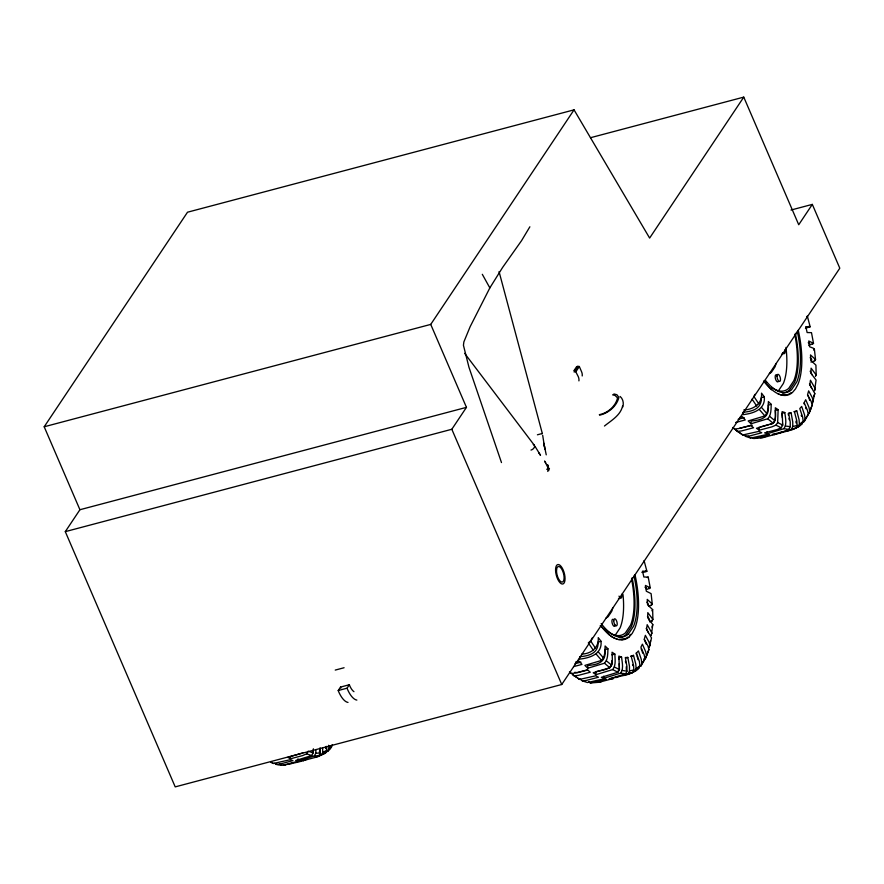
<?xml version="1.0" encoding="UTF-8"?>
<svg xmlns="http://www.w3.org/2000/svg" width="884" height="884" viewBox="0 0 884 884"><rect width="100%" height="100%" fill="white"/><g stroke="black" fill="none" stroke-linecap="round" stroke-linejoin="round"><path stroke-width="1.33" d="M649.607 621.883L652.116 620.944L652.127 620.049M652.116 620.944L652.9 619.386L652.646 609.584L647.607 604.932L647.221 599.385L652.259 604.026L651.464 605.231L648.955 606.104M815.391 376.496L816.175 374.927L815.921 365.125L810.882 360.484L810.495 354.926L815.534 359.567L814.739 360.782L810.982 362.075M612.026 660.569C614.026 669.862 601.706 670.061 595.805 671.696L596.015 674.647L612.667 669.586C616.17 665.309 614.999 659.232 614.855 654.105L612.037 652.204C612.181 657.342 613.352 663.42 609.838 667.696L593.186 672.757L596.015 674.647M326.207 746.35L325.522 748.604M587.738 668.227L587.805 665.497C599.761 664.481 606.192 661.42 605.043 649.596L607.949 648.823C607.695 653.696 608.115 659.464 604.457 663.221L587.738 668.227L584.899 665.398L601.606 660.392C605.264 656.635 604.855 650.856 605.109 645.994L607.949 648.823M751.013 423.767L751.08 421.038C763.036 420.033 769.456 416.972 768.318 405.137L771.224 404.375C770.97 409.237 771.389 415.016 767.732 418.762L751.013 423.767L748.173 420.95L764.881 415.933C768.539 412.187 768.119 406.408 768.384 401.535L771.224 404.375M548.809 470.597L547.649 464.796L548.179 466.774L547.594 466.918L544.599 460.984M320.196 748.361L320.373 753.002L319.113 755.687L314.35 755.942L298.383 760.87L295.753 760.483L311.721 755.555L313.157 752.859L313.234 750.527M314.35 755.942L315.776 753.245L315.897 749.754M651.972 627.154L652.79 624.524L647.696 617.761L647.806 612.634L652.9 619.386M652.79 624.524L651.309 635.242L651.409 634.436M796.053 422.928L796.009 421.138M619.308 668.238L619.209 663.718M601.043 641.298C602.302 654.105 589.882 658.016 579.473 659.132L579.793 656.701C589.849 655.906 598.424 652.933 598.125 642.071L601.043 641.298L598.258 637.618C599.043 647.674 591.208 653.784 581.738 654.116M619.463 669.564L618.833 656.105L621.551 657.011C622.082 662.271 623.927 668.47 620.634 673.144L604.037 678.227L601.33 677.321L617.927 672.238L619.463 669.564L614.38 667.011M764.317 396.839C765.577 409.646 753.157 413.568 742.748 414.673L743.068 412.253C753.124 411.447 761.699 408.474 761.4 397.612L764.317 396.839L761.533 393.159C762.461 403.922 753.488 409.535 743.753 409.999M782.738 425.105L782.108 411.646L784.826 412.552C785.357 417.812 787.202 424.011 783.909 428.685L767.312 433.768L764.605 432.873L777.213 429.525L781.202 427.779L782.738 425.105L777.655 422.552L778.13 409.646L775.312 407.756C775.456 412.883 776.627 418.961 773.113 423.248L756.461 428.298L759.29 430.188L771.898 426.85L775.942 425.138L777.655 422.552M814.893 387.568L814.584 390.783L816.065 380.065L810.971 373.313L811.081 368.175L816.175 374.927M626.303 669.63L626.281 666.746M813.844 396.308L814.794 393.479L809.843 384.794L810.451 380.231L815.402 388.905M814.794 393.479L812.385 403.369L813.247 399.568M622.59 405.999C620.623 415.281 611.341 420.464 604.457 426.022M650.171 642.933L650.569 640.756M782.583 423.779L782.097 425.403M622.756 407.049C623.949 403.424 623.143 398.938 620.115 396.452M649.983 644.016L649.11 647.828L651.519 637.928L646.569 629.253L647.176 624.69L652.127 633.364M812.341 375.059L810.153 371.192M649.983 645.674L648.989 642.082L645.364 635.331L644.281 639.187L647.917 645.95L648.9 649.53L645.574 658.249L643.674 659.077M811.07 408.032L812.175 405.071L811.192 401.491L807.556 394.728L808.639 390.872L812.263 397.634L813.258 401.214M812.175 405.071L810.131 410.717M648.436 604.391L646.856 602.159M646.856 655.177L648.9 649.53M645.574 658.249L646.524 655.862L645.707 651.828L642.425 644.16L640.9 647.187L644.193 654.856L645.011 658.9L641.11 665.796L638.856 667.033M811.037 408.441L808.849 413.789L809.799 411.403L808.982 407.369L805.7 399.701L804.175 402.739L807.457 410.408L808.285 414.441L804.385 421.337L802.131 422.585M623.452 675.144C629.143 673.409 637.795 672.481 639.928 665.751L639.342 661.376L636.502 653.022L638.425 650.911L641.254 659.254L641.85 663.63L640.778 666.182M787.987 430.353C793.379 428.806 801.28 427.591 803.202 421.292L802.617 416.916L799.777 408.563L801.7 406.452L804.528 414.795L805.125 419.171L804.053 421.723M305.588 759.986L303.19 760.616L317.654 756.792L325.19 753.312L326.881 750.295L326.527 746.914M327.865 751.267L328.981 748.66L332.472 744.781C331.301 748.715 328.008 751.897 324.052 752.98M624.192 675.486L628.126 673.741L629.485 671.033L629.474 666.359L627.828 657.42L625.308 657.541L626.955 666.481L626.966 671.155L625.596 673.851L609.054 678.945L628.767 674.271L632.657 672.536L633.861 669.873L633.541 665.287L631.253 656.503L633.508 655.375L635.795 664.149L636.115 668.735L634.911 671.398M751.831 437.326L753.941 438.508L762.306 437.812L792.042 429.823L795.931 428.077L797.136 425.414L796.816 420.828L794.528 412.054L796.782 410.916L799.07 419.69L799.39 424.287L798.186 426.95M547.782 471.459L548.588 467.293M548.191 469.802L549.472 468.542M321.511 755.058L322.771 752.372L322.594 747.731M784.948 431.149L788.871 429.403L790.241 426.696L790.23 422.033L788.583 413.082L791.103 412.972L792.749 421.911L792.76 426.574L791.401 429.281L787.467 431.027M529.87 226.79L521.56 240.647L502.587 267.476L489.846 287.897L470.166 326.649L463.868 341.92L463.437 345.279L468.973 367.313L501.482 462.575M645.011 658.9L641.85 663.63M808.285 414.441L805.125 419.171M591.175 639.828L592.379 637.718M755.046 394.319L753.842 396.419L758.826 403.844M302.814 752.881L287.786 757.367L290.56 758.77L302.626 755.566L306.593 753.853L308.196 751.212L313.157 752.859M651.851 610.789L652.646 609.584M79.925 509.725L44.2 426.773L187.507 212.215L574.048 109.848L649.63 238.072L743.764 97.118L798.727 224.746L812.319 204.392L839.8 268.206L561.749 684.503L175.209 786.882L65.294 531.638L79.925 509.725L466.454 407.358L430.729 324.406L574.048 109.848M65.294 531.638L451.823 429.27L466.454 407.358M348.009 702.426A20.111 8.254 75.2 0 1 338.583 691.531L338.218 690.526L340.517 687.078L349.368 684.735L349.733 685.741A12.067 4.95 75.2 0 0 353.954 691.675M338.218 690.526L347.069 688.183L349.368 684.735M577.838 366.341L576.622 366.683L573.882 370.783L575.097 370.44L577.838 366.341L579.329 366.529L581.517 371.623A9.072 7.779 33.7 0 1 582.202 375.954M319.378 752.295L320.019 747.952M312.461 753.168L313.389 748.803M618.27 670.547L618.833 669.862M629.662 635.386L630.502 634.38M778.207 391.17L783.346 383.49A60.311 24.763 75.2 0 0 786.793 365.214A61.129 25.106 75.2 0 0 785.964 347.379M614.933 635.629L620.071 627.949A60.311 24.763 75.2 0 0 623.518 609.673A61.129 25.106 75.2 0 0 622.999 594.512M628.226 634.248L633.541 626.303A62.421 25.636 75.2 0 0 637.11 607.396A63.107 25.912 75.2 0 0 634.038 575.97M629.187 636.922L632.226 633.397L634.734 628.612A65.305 26.818 75.2 0 0 637.85 616.203A65.991 27.106 75.2 0 0 634.977 574.688M648.69 619.938L649.066 618.623L647.464 616.347M803.202 421.292L799.39 424.287M639.928 665.751L636.115 668.735M808.904 345.39L813.512 343.368L811.49 332.649L807.136 332.55L805.81 326.693L810.164 326.782L807.346 316.129L806.639 316.715M813.545 349.998L814.385 349.169L813.335 348.219L809.589 346.76L808.716 340.97L813.512 343.368M646.878 589.451L650.237 587.827L648.215 577.108L643.861 577.009L642.535 571.141L646.889 571.241L644.071 560.589M811.324 360.274L811.711 359.28L810.131 357.7M589.064 642.182L590.578 640.878L595.551 648.292M789.976 393.446L791.036 392.706M326.881 750.295L322.771 752.372M626.701 637.905L627.762 637.154M809.313 344.219L809.733 343.567L808.241 342.738M646.038 588.678L646.469 588.015L644.966 587.186M781.688 432.022L779.434 433.16M306.151 759.522L307.3 758.87M618.413 676.481L616.159 677.619M805.457 328.307L810.164 326.782M643.453 572.401L646.889 571.241M647.309 577.55L648.215 577.108M315.257 757.422L319.113 755.687M325.776 752.903L318.339 755.577M787.942 394.463L788.981 394.01M797.136 425.414L792.76 426.574M799.258 425.127L802.142 423.845M795.931 428.077L791.401 429.281M625.706 638.469L618.745 639.53M633.861 669.873L629.485 671.033M636.944 669.155L638.867 668.304M632.657 672.536L628.126 673.741M805.998 327.798L806.551 327.544L805.589 327.434M761.047 437.403L760.494 437.591L764.704 437.182M776.771 433.989L774.373 434.619M641.983 572.489L643.276 571.992L642.314 571.882M770.097 424.32C777.202 423.535 775.003 415.292 775.213 410.419L778.13 409.646M599.728 415.126C608.49 413.193 616.789 406.154 618.922 397.38L616.866 394.695L613.872 393.955M577.396 367.07L579.329 366.529L576.048 371.457L574.103 371.998M546.71 469.271L548.831 468.708M499.051 271.598L542.323 433.492L541.682 433.668M590.49 137.716L743.764 97.118M790.992 210.038L812.319 204.392M44.2 426.773L430.729 324.406M537.417 434.795L542.323 433.492M740.019 417.325L742.427 416.684L745.256 419.944L735.61 422.508M738.107 419.303L744.229 417.69M784.826 412.552L781.909 413.325L782.362 417.856M793.865 411.69L796.782 410.916M791.103 412.972L788.185 413.745L788.473 415.303M752.262 425.226L739.599 428.298M760.306 426.917L768.87 424.651M785.467 431.027L772.329 434.497L774.848 434.376M335.235 670.083L344.086 667.74M575.539 662.094L579.153 661.133L581.981 664.403L573.539 666.635M574.832 663.762L580.954 662.138M611.938 654.878L614.855 654.105M621.551 657.011L618.634 657.784L618.8 659.32M630.601 656.149L633.508 655.375M625.883 657.939L627.828 657.42M587.772 670.006L577.572 672.636L574.755 672.337M299.731 760.881L303.521 759.875M305.046 760.008C301.113 761.997 274.626 766.848 285.886 764.561M599.308 414.673C607.673 413.104 615.684 406.275 617.551 397.888L615.098 395.479L612.568 394.817M786.782 394.839L780.705 394.817M611.098 679.078L613.496 678.448L599.032 682.271L590.667 682.967L588.556 681.774M320.373 753.002L315.776 753.245M732.714 427.491L734.604 429.027L738.648 428.574L750.715 425.381L753.566 427.745L741.499 430.939L737.455 431.403L735.554 429.867L738.096 431.712M569.44 671.951L571.329 673.486L575.385 673.033L587.44 669.829L590.291 672.205L578.224 675.398L574.18 675.851L572.279 674.326L579.517 679.431L595.683 675.818L598.468 677.221L586.401 680.415L582.302 680.835L580.213 679.177L580.821 679.453M737.455 431.403L742.792 434.972L758.958 431.359L761.743 432.762L749.676 435.956L745.577 436.376L743.488 434.718L745.941 435.69M270.758 762.295L273.421 763.478L290.217 759.721L292.936 760.616L280.316 763.964L276.128 764.373L274.67 763.246M289.223 763.666L292.438 763.356M276.128 764.373C284.383 767.003 292.317 761.522 300.472 761.223M745.577 436.376L750.704 438.077L766.925 434.486L769.555 434.873L753.334 438.464M599.319 681.84L601.429 681.641M590.059 682.923L606.28 679.332L603.661 678.934L587.429 682.536L582.302 680.835M790.241 426.696L785.445 426.011M788.871 429.403L783.909 428.685M626.966 671.155L622.17 670.459M625.596 673.851L620.634 673.144M747.776 436.221L748.45 436.353M311.721 755.555L306.593 753.853M616.214 638.922L617.43 639.276M778.263 393.999L779.489 394.463M781.202 427.779L775.942 425.138M617.927 672.238L612.667 669.586M270.703 761.588L273.421 763.478M613.618 637.828L614.988 638.458M739.996 432.928L742.792 434.972M610.966 636.259L612.236 637.066M574.821 676.172L576.722 677.376M774.837 420.662L769.632 416.331M773.113 423.248L767.732 418.762M611.562 665.111L606.358 660.79M609.838 667.696L604.457 663.221M279.521 763.953L281.101 765.091M749.201 436.928L750.704 438.077M609.695 635.353L600.236 625.574M574.18 675.851L574.843 676.382M577.44 677.774L579.517 679.431M771.555 389.789L763.511 381.114M733.831 428.353L734.604 429.027M570.556 672.801L571.329 673.486M650.237 587.827L645.442 585.429L646.314 591.219L651.11 593.617L652.259 604.026M764.881 415.933L759.522 409.734M601.606 660.392L596.247 654.182M766.782 413.502L761.61 407.513M603.507 657.961L598.335 651.972M575.097 370.44L578.224 376.551A9.072 7.779 33.7 0 1 578.909 380.882M464.641 353.357L534.312 445.238M756.737 406.054L752.041 399.126M593.462 650.514L588.302 642.823M538.588 452.575L540.5 455.282L535.052 446.387M809.468 383.899L811.689 388.297M646.193 628.358L648.414 632.756M545.218 462.067L545.815 463.15M482.31 274.305L489.846 287.897M807.545 395.115L808.086 396.187M644.27 639.563L646.248 644.127M808.562 397.192L808.971 398.12M451.823 429.27L561.749 684.503M803.899 403.126L804.429 404.408M641.154 648.867L641.64 650.083M347.069 688.183L347.434 689.189A20.111 8.254 75.2 0 0 356.86 700.084M340.517 687.078L340.881 688.084M642.071 651.221L642.712 653.199M635.994 653.132L636.469 654.569M636.922 655.961L637.331 657.287M809.302 398.938L809.6 400.341M805.7 407.811L805.987 408.739M637.696 658.525L638.005 659.663M809.015 326.218L809.258 327.235M645.74 570.666L645.983 571.694M544.864 449.149L542.688 435.337M801.269 415.204L801.501 416.22M546.246 454.84L543.859 443.282L544.566 447.216M297.985 758.803L298.383 760.87M625.463 661.287L625.717 662.779M812.506 343.191L812.672 344.196M788.992 418.32L789.224 419.745M649.232 587.65L649.397 588.656M632.568 664.536L632.734 665.597M767.003 431.712L767.312 433.768M603.728 676.172L604.037 678.227M814.385 349.169L815.534 359.567M290.339 756.748L290.56 758.77M328.627 745.289L328.981 748.66M814.661 359.81L814.739 360.782M651.386 604.269L651.464 605.231M759.08 427.237L759.29 430.188M600.888 625.728A65.305 26.818 75.2 0 0 605.209 630.856A65.991 27.106 75.2 0 0 622.005 639.905M629.242 636.845A65.305 26.818 75.2 0 1 622.071 639.828M615.319 625.187A3.68 1.514 75.2 0 1 612.59 624.402A3.68 1.514 75.2 0 1 612.767 619.253M621.574 594.313A3.68 1.514 75.2 0 1 621.22 598.004A3.68 1.514 75.2 0 1 619.021 596.114M619.607 598.247A3.68 1.514 75.2 0 1 618.457 598.413M606.081 617.971A39.824 16.354 75.2 0 0 608.17 616.656L611.595 611.54A39.824 16.354 75.2 0 0 612.734 608.015M631.53 578.898A60.311 24.774 75.2 0 1 632.391 583.628A61.129 25.106 75.2 0 1 634.005 606.899A60.311 24.763 75.2 0 1 630.546 625.176L625.419 632.856A60.311 24.774 75.2 0 1 615.109 635.187A61.14 25.106 75.2 0 1 604.269 628.27M619.22 637.486A62.234 25.559 75.2 0 0 626.06 634.635L631.342 626.712A62.234 25.559 75.2 0 0 634.911 607.861A62.919 25.835 75.2 0 0 633.253 583.86A62.234 25.559 75.2 0 0 632.104 577.749M628.292 634.171A62.421 25.636 75.2 0 1 621.43 637.021M601.175 623.54A62.421 25.636 75.2 0 0 605.308 628.447A63.151 25.934 75.2 0 0 621.375 637.11M798.252 330.229A65.991 27.106 75.2 0 1 801.114 371.744A65.305 26.818 75.2 0 1 798.009 384.164L795.501 388.938L792.462 392.474A65.305 26.818 75.2 0 1 785.279 395.457A65.991 27.106 75.2 0 1 768.483 386.396A65.305 26.818 75.2 0 1 764.163 381.269M778.296 381.579A3.68 1.514 75.2 0 1 775.412 378.595A3.68 1.514 75.2 0 1 776.682 374.982M783.18 352.937A3.68 1.514 75.2 0 1 781.732 353.965M784.848 349.854A3.68 1.514 75.2 0 1 784.727 353.302A3.68 1.514 75.2 0 1 782.904 352.771M769.356 373.512A39.824 16.354 75.2 0 0 771.445 372.197L774.87 367.081A39.824 16.354 75.2 0 0 776.008 363.567M794.804 334.45A60.311 24.774 75.2 0 1 795.666 339.18A61.129 25.106 75.2 0 1 797.28 362.44A60.311 24.763 75.2 0 1 793.821 380.717L788.694 388.396A60.311 24.774 75.2 0 1 778.384 390.739A61.14 25.106 75.2 0 1 771.544 387.28M766.538 382.783A60.311 24.763 75.2 0 1 764.936 381.004M782.495 393.026A62.234 25.559 75.2 0 0 789.324 390.175L794.617 382.253A62.234 25.559 75.2 0 0 798.186 363.401A62.919 25.835 75.2 0 0 796.517 339.401A62.234 25.559 75.2 0 0 795.379 333.301M797.313 331.511A63.107 25.912 75.2 0 1 800.385 362.937A62.421 25.636 75.2 0 1 796.816 381.855L791.5 389.8A62.421 25.636 75.2 0 1 784.649 392.651A63.151 25.934 75.2 0 1 768.583 383.988A62.421 25.636 75.2 0 1 765.268 380.142M533.273 444.541A3.613 2.332 -37.1 0 1 534.356 447.227A3.613 2.332 -37.1 0 1 531.008 450.067M613.75 620.745A3.68 1.514 75.2 0 0 616.358 625.905A3.68 1.514 75.2 0 0 616.347 620.358A3.68 1.514 75.2 0 0 613.75 620.745M777.025 376.286A3.68 1.514 75.2 0 0 779.633 381.457A3.68 1.514 75.2 0 0 779.622 375.899A3.68 1.514 75.2 0 0 777.025 376.286M555.605 568.821A10.056 4.133 75.2 0 0 562.147 584.026A10.056 4.133 75.2 0 0 563.185 569.959A10.056 4.133 75.2 0 0 555.605 568.821M556.544 569.915A8.044 3.304 75.2 0 0 561.782 582.07A8.044 3.304 75.2 0 0 562.611 570.821A8.044 3.304 75.2 0 0 556.544 569.915"/></g></svg>
